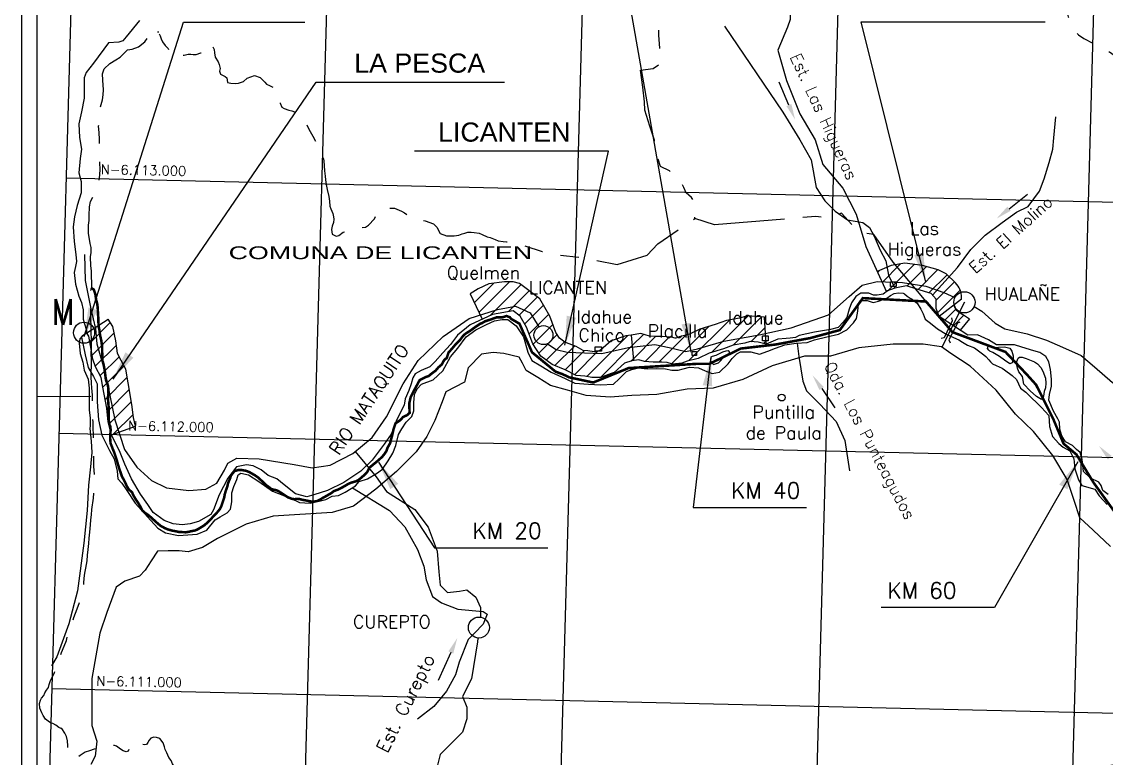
# Model space of a CAD drawing. Extents: x -178 to 82, y -263 to -69.
# Drawn here: x -177.9 to -103.2, y -153.4 to -102.6 of the extents above; entities that cross this region are included whole.
import ezdxf
from ezdxf.enums import TextEntityAlignment as Align

# ---------------------------------------------------------------- set-up
doc = ezdxf.new("R2010")
doc.units = 0
doc.linetypes.add('PHANTOM', pattern=[63.5, 31.75, -6.35, 6.35, -6.35, 6.35, -6.35])
doc.layers.get('0').update_dxf_attribs({"linetype": 'CONTINUOUS'})
for name, color, linetype in [('1', 1, 'CONTINUOUS'), ('2', 7, 'CONTINUOUS'), ('3', 3, 'CONTINUOUS'), ('4', 4, 'CONTINUOUS'), ('8', 8, 'CONTINUOUS'), ('CAMINOS', 10, 'CONTINUOUS'), ('CARTAS-IGM', 10, 'CONTINUOUS'), ('CIUDADES', 3, 'CONTINUOUS'), ('COMUNAS', 32, 'CONTINUOUS'), ('COORDENADAS', 1, 'CONTINUOUS'), ('PROVINCIAS', 32, 'CONTINUOUS'), ('RIO', 4, 'CONTINUOUS'), ('SECTOR_A', 1, 'CONTINUOUS'), ('SECTOR_B', 40, 'CONTINUOUS'), ('SECTOR_C', 90, 'CONTINUOUS')]:
    doc.layers.add(name, color=color, linetype=linetype)
doc.styles.add('1', font='ARIAL.TTF')
doc.styles.add('2', font='ARIAL.TTF')
doc.styles.add('ROMANS', font='romans.shx')
doc.dimstyles.get("Standard").update_dxf_attribs({"dimscale": 0, "dimtxt": 3, "dimasz": 2, "dimexe": 1.25, "dimexo": 0.625, "dimtad": 1, "dimdec": 4, "dimtxsty": '1', "dimcen": 2.5, "dimclrd": 2, "dimclre": 2, "dimazin": 3, "dimtfac": 1, "dimtdec": 4, "dimtmove": 0, "dimatfit": 3, "dimtolj": 1, "dimtzin": 0})
pattern_1 = [(45, (-103.6523, -113.5369), (-0.493914, 0.493914), [])]

# ---------------------------------------------------------------- blocks, each defined once
blk = doc.blocks.new('CARTA')
at = {"layer": '8'}
blk.add_line((124.929, 521.704), (-69.071, 521.704), dxfattribs=at)

msp = doc.modelspace()

# ---------------------------------------------------------------- hatches: boundary and pattern name
at = {"layer": 'SECTOR_A'}
h = msp.add_hatch(dxfattribs=at)
h.set_pattern_fill('ANSI31', color=256, scale=0.22, style=0)
h.set_pattern_definition(pattern_1)
h.paths.add_polyline_path([(-115.83, -119.432), (-117.039, -119.275), (-117.985, -119.432), (-118.954, -119.836), (-118.313, -121.242), (-118.233, -121.184), (-117.728, -120.987), (-116.916, -120.833), (-116.213, -121.053), (-115.225, -121.36), (-115.132, -121.471), (-113.995, -120.203), (-114.2, -120.01), (-114.752, -119.721)])
h.paths.add_polyline_path([(-115.132, -121.471), (-114.895, -121.755), (-114.873, -122.391), (-114.676, -122.94), (-113.132, -121.76), (-113.135, -121.706), (-113.138, -121.64), (-113.141, -121.562), (-113.144, -121.473), (-113.153, -121.376), (-113.174, -121.277), (-113.206, -121.175), (-113.25, -121.071), (-113.306, -120.964), (-113.374, -120.854), (-113.453, -120.742), (-113.543, -120.628), (-113.995, -120.203)])
h = msp.add_hatch(dxfattribs=at)
h.set_pattern_fill('ANSI31', color=256, scale=0.22, style=0)
h.set_pattern_definition(pattern_1)
h.paths.add_polyline_path([(-137.988, -125.27), (-138.305, -125.387), (-138.428, -125.387), (-138.862, -125.303), (-139.184, -125.282), (-139.684, -125.02), (-140.454, -124.708), (-140.811, -124.448), (-141.07, -124.044), (-141.486, -122.921), (-142.174, -121.719), (-143.581, -120.68), (-144, -120.567), (-144.609, -120.551), (-145.678, -120.699), (-146.418, -121.044), (-146.961, -121.389), (-146.15, -123.136), (-145.439, -122.806), (-144.014, -122.547), (-143.518, -122.914), (-143.086, -123.669), (-142.654, -124.834), (-142.115, -125.676), (-141.316, -126.258), (-140.425, -126.619), (-139.671, -127.015), (-139.086, -127.052), (-138.595, -127.147), (-137.991, -127.147), (-137.274, -126.883), (-137.067, -126.807), (-136.35, -126.166), (-135.841, -125.996), (-135.714, -125.977), (-135.885, -124.223), (-136.255, -124.28), (-137.252, -124.611)])
h = msp.add_hatch(dxfattribs=at)
h.set_pattern_fill('ANSI31', color=256, scale=0.22, style=0)
h.set_pattern_definition(pattern_1)
h.paths.add_polyline_path([(-114.676, -122.94), (-114.083, -123.335), (-113.239, -123.887), (-112.586, -123.107), (-112.926, -122.88), (-113.352, -122.625), (-113.522, -122.454), (-113.59, -122.298, -0.031259), (-113.626, -122.214), (-113.651, -122.157)])
at = {"layer": 'SECTOR_B'}
h = msp.add_hatch(dxfattribs=at)
h.set_pattern_fill('ANSI31', color=256, scale=0.22, style=0)
h.set_pattern_definition(pattern_1)
h.paths.add_polyline_path([(-130.096, -123.497), (-131.159, -123.824), (-131.871, -124.162), (-132.587, -124.341), (-132.833, -124.444), (-133.106, -124.362), (-133.74, -124.331), (-134.287, -124.331), (-134.635, -124.298), (-135.225, -124.121), (-135.885, -124.223), (-135.714, -125.977), (-135.35, -125.921), (-134.973, -126.034), (-134.369, -126.091), (-133.784, -126.091), (-133.407, -126.11), (-133.029, -126.223), (-132.388, -126.166), (-132.029, -126.015), (-131.275, -125.827), (-130.52, -125.469), (-129.539, -125.167), (-128.859, -124.922), (-128.048, -124.771), (-127.69, -124.677), (-127.142, -124.714), (-126.595, -124.846), (-126.712, -122.98), (-127.857, -122.901), (-128.433, -123.052), (-129.322, -123.218)])
at = {"layer": 'SECTOR_C'}
h = msp.add_hatch(dxfattribs=at)
h.set_pattern_fill('ANSI31', color=256, scale=0.22, style=0)
h.set_pattern_definition(pattern_1)
h.paths.add_polyline_path([(-171.168, -125.686), (-171.248, -125.461), (-171.377, -124.627), (-171.577, -123.64), (-171.897, -123.122), (-173.379, -124.073), (-173.239, -124.299), (-173.11, -124.935), (-172.962, -125.895), (-172.777, -126.412), (-172.371, -127.15), (-172.26, -127.814), (-172.002, -129.253), (-171.891, -130.212), (-171.67, -131.098), (-170.007, -130.494), (-170.156, -129.897), (-170.26, -128.996), (-170.526, -127.513), (-170.685, -126.564)])

# ---------------------------------------------------------------- linework, layer by layer
at = {"layer": '1', "color": 5}
msp.add_lwpolyline([(-169.731, -102.555), (-170.663, -103.672), (-170.896, -103.951), (-171.175, -104.044), (-171.874, -104.091), (-172.899, -105.487), (-173.411, -106.139), (-173.551, -106.512), (-173.551, -106.931), (-173.551, -107.908), (-173.737, -108.839), (-173.924, -109.677), (-173.877, -110.608), (-173.736, -111.426), (-173.832, -112.062), (-173.927, -113.048), (-173.768, -113.652), (-173.768, -114.415), (-174.023, -115.305), (-174.213, -116.068), (-174.309, -116.767), (-174.245, -117.785), (-174.118, -118.675), (-174.086, -119.152), (-174.15, -119.502), (-174.245, -119.915), (-174.15, -120.71), (-173.927, -121.536), (-173.736, -121.981), (-173.609, -122.49), (-173.609, -123.126), (-173.548, -123.373), (-173.394, -123.875), (-173.394, -124.048), (-173.471, -124.145), (-173.684, -124.299), (-173.858, -124.492), (-173.896, -124.782), (-173.838, -125.496), (-173.645, -126.095), (-173.548, -126.635), (-173.278, -127.272), (-173.201, -127.89), (-173.201, -128.642), (-173.201, -128.913), (-173.201, -129.395), (-173.143, -129.936), (-173.143, -130.476), (-173.162, -130.669), (-173.064, -131.531), (-173.019, -132.303), (-173.11, -133.302), (-173.246, -134.574), (-173.337, -136.3), (-173.564, -138.571), (-174.019, -141.841), (-174.61, -144.112), (-175.428, -146.383), (-175.792, -147.009)], dxfattribs=at)
at = {"layer": '2'}
for p, q in [((-125.025, -108.38), (-125.696, -106.811)), ((-109.867, -115.517), (-108.601, -114.509)), ((-122.767, -127.907), (-121.851, -129.226)), ((-148.304, -146.093), (-149.166, -148.026))]:
    msp.add_line(p, q, dxfattribs=at)
msp.add_circle((-125.518, -128.527), 0.237, dxfattribs=at)
for points in [[(-124.856, -108.308), (-125.193, -108.452), (-124.592, -109.391)], [(-109.753, -115.661), (-109.981, -115.374), (-110.727, -116.203)], [(-122.918, -128.012), (-122.617, -127.803), (-123.395, -127.004)], [(-103.069, -132.799), (-102.797, -132.553), (-103.672, -131.861)], [(-148.471, -146.018), (-148.137, -146.168), (-147.856, -145.089)]]:
    msp.add_solid(points, dxfattribs=at)
at = {"layer": '3'}
for points in [[(-113.823, -123.046), (-113.781, -123.235), (-114.326, -124.409), (-114.536, -124.451)], [(-113.247, -123.327), (-113.421, -123.41), (-114.012, -124.563), (-113.916, -124.754)]]:
    msp.add_lwpolyline(points, dxfattribs=at)
at = {"layer": '8', "color": 8}
msp.add_line((-176.785, -193.988), (-176.785, -75.628), dxfattribs=at)
at = {"layer": 'CAMINOS'}
msp.add_line((-112.937, -121.967), (-114.497, -125.062), dxfattribs=at)
for points in [[(-129.464, -102.949), (-125.454, -108.86), (-124.271, -110.765), (-123.482, -112.145), (-123.154, -114.05), (-122.562, -114.969), (-121.839, -115.692), (-120.984, -116.283), (-119.933, -116.48), (-119.472, -116.809), (-119.144, -117.4), (-118.749, -118.385), (-118.355, -119.108), (-118.158, -120.093), (-117.728, -120.987)], [(-173.523, -118.67), (-173.476, -120.473), (-173.096, -122.418), (-172.764, -123.794), (-172.669, -124.838), (-172.099, -126.83), (-171.434, -130.057), (-170.77, -132.097), (-169.915, -133.33), (-168.918, -134.232), (-167.873, -134.753), (-166.354, -134.943), (-165.167, -134.848), (-164.407, -134.421), (-163.885, -133.52), (-163.648, -133.045), (-163.031, -132.713), (-161.511, -132.761), (-159.09, -133.14), (-157.855, -133.378), (-156.621, -133.188), (-155.054, -132.381), (-153.725, -131.29), (-152.728, -129.867), (-151.588, -127.589), (-150.544, -125.976), (-148.834, -124.316), (-147.03, -123.082), (-145.084, -122.465), (-143.849, -122.228), (-142.852, -122.703), (-142.242, -123.656)], [(-141.643, -124.821), (-141.048, -125.217), (-140.288, -125.407), (-137.914, -125.502), (-136.063, -125.075), (-134.258, -124.885), (-133.261, -125.075), (-132.122, -125.36), (-131.315, -125.17), (-129.51, -124.648), (-127.077, -124.201), (-124.862, -123.726), (-122.299, -122.841), (-120.875, -121.576), (-119.989, -120.785), (-118.944, -120.532), (-117.204, -120.596), (-115.59, -120.848), (-114.356, -121.291), (-113.589, -121.634)], [(-112.269, -122.264), (-111.729, -122.588), (-110.811, -123.41), (-110.147, -123.789), (-108.627, -124.137), (-107.298, -124.58), (-106.191, -125.054), (-104.893, -125.624), (-103.975, -126.414), (-102.741, -127.489), (-101.887, -128.406), (-101.159, -129.766), (-100.078, -132.223), (-99.117, -134.422), (-97.776, -136.343), (-96.461, -138.238), (-94.665, -140.462), (-92.566, -142.307), (-90.745, -143.47), (-89.328, -143.874), (-88.14, -144.456), (-86.395, -145.947), (-85.375, -146.758)], [(-102.876, -138.799), (-104.068, -137.675), (-104.995, -136.815), (-105.392, -135.624), (-105.855, -134.169), (-106.848, -132.516), (-108.172, -130.862), (-109.429, -129.671), (-110.753, -128.018), (-112.54, -126.364), (-113.864, -125.504), (-114.526, -125.041), (-115.784, -124.843), (-117.836, -124.843), (-120.219, -125.108), (-122.169, -125.674), (-123.956, -125.674), (-126.173, -126.351), (-128.206, -127.275), (-130.239, -127.89), (-132.025, -127.952), (-134.12, -128.321), (-135.845, -128.383), (-137.323, -128.506), (-138.986, -128.383), (-140.28, -128.013), (-141.45, -127.705), (-142.313, -127.151), (-143.114, -126.659), (-143.36, -126.167), (-143.607, -125.736), (-144.654, -125.489), (-145.393, -125.428), (-146.194, -125.551), (-147.118, -126.474), (-147.364, -127.459), (-148.658, -128.136), (-148.904, -128.813), (-149.397, -130.106), (-149.952, -131.214), (-150.691, -132.261), (-152.046, -133.615), (-153.463, -134.846), (-155.003, -136.016), (-156.481, -136.447), (-160.547, -136.693), (-162.395, -137.247), (-164.366, -138.232), (-165.414, -138.847), (-166.396, -139.153), (-167.014, -139.08), (-167.778, -139.08), (-168.506, -139.116), (-168.943, -139.771), (-169.343, -140.425), (-169.743, -140.825), (-170.762, -141.189), (-171.344, -141.589), (-171.999, -143.334), (-172.472, -144.752), (-173.018, -147.879), (-173.018, -149.806), (-173.018, -151.115), (-172.69, -152.206), (-172.8, -153.224), (-173.091, -153.805)], [(-154.891, -132.247), (-153.44, -133.985), (-152.723, -135.009), (-150.776, -136.237), (-149.855, -137.465), (-149.24, -139.103), (-149.138, -140.536), (-149.035, -141.457), (-148.523, -141.969), (-147.704, -141.866), (-147.191, -141.764), (-146.577, -142.276), (-146.27, -142.992), (-146.27, -143.656)], [(-146.441, -145.093), (-146.474, -145.347), (-146.884, -147.905), (-147.499, -149.134), (-147.191, -149.85), (-147.191, -150.669), (-147.499, -151.59), (-149.035, -153.125), (-149.445, -154.763)]]:
    msp.add_lwpolyline(points, dxfattribs=at)
at = {"layer": 'CARTAS-IGM', "color": 2}
msp.add_line((-173.086, -128.457), (-176.785, -128.474), dxfattribs=at)
at = {"layer": 'CIUDADES'}
for points in [[(-118.026, -120.546), (-117.641, -120.546), (-117.641, -120.88), (-118.026, -120.88)], [(-126.846, -124.282), (-126.461, -124.282), (-126.461, -124.615), (-126.846, -124.615)], [(-138.365, -125.026), (-137.928, -125.026), (-137.928, -125.333), (-138.365, -125.333)], [(-131.695, -125.359), (-131.387, -125.359), (-131.387, -125.641), (-131.695, -125.641)]]:
    msp.add_lwpolyline(points, close=True, dxfattribs=at)
for centre, radius in [((-112.937, -121.967), 0.732), ((-173.557, -124.06), 0.726), ((-141.926, -124.23), 0.655), ((-146.371, -144.373), 0.724)]:
    msp.add_circle(centre, radius, dxfattribs=at)
at = {"layer": 'COMUNAS', "color": 36, "linetype": 'PHANTOM', "ltscale": 0.2, "flags": 128}
for points in [[(-115.582, -121.913), (-117.835, -119.195), (-119.184, -117.288), (-120.214, -117.153), (-121.398, -115.817), (-122.193, -116.154), (-123.18, -116.063), (-130.152, -116.639), (-131.504, -116.201), (-131.455, -115.247), (-131.732, -114.745), (-132.096, -114.42), (-132.262, -114.05), (-132.541, -113.503), (-133.246, -112.919), (-133.872, -112.605), (-134.109, -111.884), (-134.279, -110.802), (-134.592, -109.841), (-134.94, -108.725), (-134.967, -108.166), (-135.073, -107.148), (-135.245, -105.977), (-134.38, -105.871), (-133.727, -105.415), (-133.909, -104.453), (-133.981, -103.555), (-133.997, -102.909), (-134.195, -102.527), (-134.595, -101.852), (-133.884, -100.267), (-132.823, -100.072), (-131.579, -100.916), (-130.423, -101.912), (-129.326, -102.078), (-127.825, -102.066), (-126.956, -101.236), (-126.839, -100.752), (-126.093, -100.988), (-124.995, -99.981), (-125.176, -98.941), (-124.812, -97.777), (-124.391, -96.831), (-124.503, -95.223), (-124.054, -93.738), (-123.656, -91.331), (-123.656, -91.331), (-123.43, -91.315), (-122.662, -91.329), (-122.106, -91.421), (-121.655, -91.608), (-120.782, -91.937), (-120.207, -92.064), (-119.777, -92.238), (-119.262, -92.691), (-118.978, -93.345), (-118.906, -93.887), (-118.456, -94.316), (-117.891, -94.63), (-117.264, -94.836), (-116.72, -94.928), (-116.282, -94.948), (-115.828, -94.883), (-115.411, -94.903), (-114.917, -94.894), (-114.276, -94.605), (-113.976, -94.322), (-113.416, -93.886), (-113.066, -93.506), (-112.463, -93.305), (-111.899, -93.173), (-111.796, -93.149), (-111.351, -93.248), (-110.851, -93.778), (-110.593, -94.307), (-110.258, -94.643), (-109.657, -95.311), (-109.123, -95.832), (-108.463, -96.237), (-108.105, -96.761), (-107.852, -97.367), (-107.811, -97.876), (-107.635, -98.282), (-107.449, -98.94), (-107.204, -99.734), (-106.694, -100.495), (-106.043, -101.286), (-105.788, -102.301), (-105.571, -102.762), (-105.375, -103.234), (-105.084, -103.546), (-104.713, -103.805), (-104.082, -104.133), (-103.508, -104.502), (-102.947, -104.715), (-102.397, -105.106), (-101.966, -105.478), (-101.754, -106.061), (-101.474, -106.801), (-101.308, -107.207), (-100.953, -107.762), (-100.733, -108.422), (-100.57, -108.871), (-100.305, -109.467), (-99.9, -109.729), (-99.276, -110.166), (-98.916, -110.447), (-98.567, -110.695), (-98.405, -111.176), (-98.236, -111.736), (-97.989, -112.473), (-97.904, -112.974), (-97.86, -113.404), (-97.883, -113.821), (-97.924, -114.635), (-97.515, -114.775), (-96.684, -114.639), (-96.056, -114.184), (-95.284, -113.693), (-94.837, -113.329), (-94.292, -112.992), (-93.781, -112.664), (-93.246, -112.084), (-92.728, -111.636), (-92.383, -110.672), (-92.207, -110.262), (-92.105, -109.751), (-91.943, -108.954), (-91.832, -108.287), (-91.666, -107.415), (-91.842, -107.393), (-92.007, -107.415), (-92.248, -107.361), (-92.643, -107.174), (-93.147, -106.552), (-93.356, -106.442), (-93.532, -106.365), (-93.671, -106.373), (-93.824, -105.814), (-93.783, -105.023), (-93.406, -104.336), (-92.92, -103.842), (-92.479, -103.6), (-91.904, -103.087), (-91.451, -102.603), (-91.32, -102.003), (-90.828, -101.818), (-90.763, -101.402), (-90.442, -100.923), (-90.285, -100.435), (-90.088, -99.827), (-89.877, -99.342), (-89.768, -98.939), (-89.242, -98.734), (-88.618, -98.786), (-88.172, -99.071), (-87.72, -99.468), (-87.16, -99.472), (-86.582, -99.346), (-86.034, -98.722), (-85.431, -98.52), (-84.838, -98.746), (-84.787, -99.244), (-84.245, -99.381), (-83.685, -99.584), (-83.127, -100.073), (-82.918, -100.48), (-82.702, -100.985), (-82.562, -101.454), (-82.412, -101.946), (-82.322, -102.555), (-82.218, -103.089), (-81.836, -103.36), (-81.266, -103.575), (-80.831, -103.453), (-80.279, -103.193), (-79.722, -102.824), (-79.252, -102.428), (-78.743, -102.145), (-78.246, -101.651), (-77.941, -101.291), (-77.229, -100.895), (-76.516, -101.139), (-75.712, -101.717), (-75.318, -102.176), (-74.803, -102.212), (-74.403, -102.109), (-73.909, -101.881), (-73.014, -102.012), (-72.287, -102.065), (-72.183, -102.073), (-71.624, -101.891), (-71.091, -101.553), (-70.498, -101.14), (-70, -101.055), (-69.487, -101.333), (-68.902, -101.702), (-68.78, -101.779), (-69.64, -103.423), (-71.705, -105.697), (-73.224, -106.313), (-73.997, -108.369), (-74.75, -110.251), (-76.553, -113.903), (-75.905, -114.237), (-74.804, -113.208), (-73.444, -112.441), (-71.712, -113.817), (-70.818, -114.852), (-70.069, -115.436), (-68.978, -116.303), (-65.275, -118.035), (-63.573, -118.513), (-63.267, -119.979), (-61.781, -119.726), (-57.908, -120.721), (-60.414, -124.109), (-61.742, -125.039), (-63.26, -125.765), (-67.655, -125.257), (-69.198, -125.401), (-70.961, -125.46), (-72.835, -126.758), (-73.085, -127.042), (-73.747, -127.795), (-75.347, -127.831), (-78.368, -131.091), (-80.343, -133.562), (-79.597, -135.255), (-78.928, -136.548)], [(-173.016, -121.009), (-173.039, -119.792), (-173.099, -119.463), (-173.108, -118.838), (-173.068, -118.529), (-173.062, -118.201), (-173.132, -117.905), (-173.251, -117.214), (-173.247, -116.656), (-173.207, -116.324), (-173.206, -116.252), (-173.201, -115.985), (-173.176, -115.393), (-173.114, -115.03), (-172.88, -114.598), (-172.623, -114.155), (-172.561, -113.793), (-172.471, -113.209), (-172.443, -112.771), (-172.471, -112.408), (-172.485, -112.101), (-172.491, -111.739), (-172.495, -111.421), (-172.498, -111.156), (-172.499, -111.114), (-172.504, -110.762), (-172.521, -110.269), (-172.56, -109.831), (-172.487, -109.534), (-172.471, -109.115), (-172.456, -108.611), (-172.299, -108.017), (-172.249, -107.677), (-172.221, -107.323), (-172.262, -106.667), (-172.279, -106.238), (-172.185, -105.886), (-171.785, -105.518), (-171.382, -105.26), (-171.066, -105.069), (-170.85, -104.847), (-170.558, -104.582), (-170.24, -104.534), (-169.815, -104.362), (-169.381, -104.016), (-169.08, -103.617), (-168.865, -103.286), (-168.566, -103.436), (-168.447, -103.334), (-168.447, -103.334), (-168.319, -103.616), (-168.238, -103.823), (-168.146, -104.03), (-167.966, -104.266), (-167.775, -104.482), (-167.706, -104.691), (-167.513, -104.982), (-167.348, -105.011), (-167.032, -104.973), (-166.671, -104.944), (-166.398, -104.884), (-166.201, -104.88), (-166.036, -104.887), (-165.838, -104.895), (-165.512, -104.789), (-165.307, -104.631), (-165.18, -104.441), (-165.096, -104.254), (-165.01, -104.132), (-164.79, -104.171), (-164.607, -104.54), (-164.57, -104.77), (-164.531, -105.078), (-164.316, -105.39), (-164.247, -105.577), (-164.197, -105.871), (-164.227, -106.037), (-164.168, -106.255), (-163.847, -106.402), (-163.736, -106.511), (-163.674, -106.826), (-163.455, -106.876), (-163.135, -106.893), (-162.918, -106.878), (-162.591, -106.749), (-162.321, -106.526), (-161.821, -106.351), (-161.436, -106.474), (-161.11, -106.81), (-160.988, -106.95), (-160.799, -107.032), (-160.334, -107.266), (-160.187, -107.514), (-160.15, -107.724), (-160.115, -107.831), (-160.087, -108.139), (-160.052, -108.258), (-159.937, -108.53), (-159.77, -108.615), (-159.45, -108.74), (-159.242, -108.779), (-159.021, -108.852), (-158.798, -109.001), (-158.575, -109.217), (-158.273, -109.539), (-158.179, -109.867), (-157.986, -110.203), (-157.814, -110.528), (-157.61, -110.864), (-157.396, -111.202), (-157.29, -111.528), (-157.13, -111.876), (-157.047, -112.226), (-157.03, -112.556), (-157, -112.905), (-156.96, -113.266), (-156.933, -113.529), (-156.893, -113.857), (-156.81, -114.196), (-156.713, -114.687), (-156.651, -115.004), (-156.633, -115.334), (-156.575, -115.53), (-156.437, -115.857), (-156.377, -116.075), (-156.353, -116.229), (-156.392, -116.46), (-156.464, -116.725), (-156.524, -116.956), (-156.485, -117.263), (-156.208, -117.422), (-156.012, -117.373), (-155.71, -117.139), (-155.373, -117.021), (-155.167, -116.895), (-154.719, -116.832), (-154.489, -116.817), (-154.183, -116.789), (-153.966, -116.653), (-153.559, -116.217), (-153.475, -116.006), (-153.326, -115.796), (-153.113, -115.526), (-152.817, -115.488), (-152.5, -115.472), (-152.171, -115.487), (-151.707, -115.698), (-151.486, -115.802), (-151.208, -116.006), (-150.984, -116.231), (-150.061, -116.355), (-149.498, -116.552), (-149.274, -116.791), (-149.035, -117.236), (-148.604, -117.391), (-148.079, -117.393), (-147.751, -117.353), (-147.534, -117.25), (-147.338, -117.201), (-147.13, -117.142), (-146.912, -117.138), (-146.692, -117.166), (-146.363, -117.193), (-146.153, -117.298), (-145.81, -117.456), (-145.59, -117.505), (-145.258, -117.642), (-145.037, -117.737), (-144.696, -117.773), (-144.477, -117.803), (-144.191, -117.83), (-144.071, -117.827), (-143.995, -117.814), (-142.012, -118.462), (-140.826, -118.703), (-139.27, -118.876), (-136.847, -119.358), (-134.782, -118.729), (-134.042, -117.943), (-131.504, -116.201)], [(-93.017, -157.573), (-93.017, -157.573), (-93.288, -157.881), (-94.189, -157.484), (-95.482, -157.428), (-96.284, -156.998), (-97.121, -156.458), (-98.001, -155.851), (-99.389, -154.779), (-101.095, -153.587), (-103.36, -153.948), (-105.464, -155.192), (-107.31, -156.096), (-107.328, -157.904), (-108.02, -159.172), (-110.015, -162.005), (-120.515, -167.016), (-122.096, -166.405), (-122.87, -166.829), (-123.467, -169.407), (-125.619, -173.098), (-126.82, -174.895), (-126.505, -176.372), (-128.605, -176.783), (-130.52, -178.476), (-133.751, -181.332), (-137.733, -182.004), (-138.55, -182.524), (-139.853, -182.502), (-142.053, -184.198), (-143.471, -185.882), (-143.616, -186.191), (-144.106, -186.666), (-144.354, -186.973), (-144.412, -187.182), (-144.484, -187.403), (-144.587, -187.744), (-144.678, -188.086), (-144.729, -188.308), (-144.754, -188.638), (-144.759, -188.966), (-144.74, -189.328), (-144.755, -189.679), (-144.901, -190.033), (-145.093, -190.268), (-145.305, -190.612), (-145.577, -190.75), (-145.814, -190.887), (-146.044, -190.923), (-146.252, -190.917), (-146.516, -190.878), (-146.669, -190.926), (-146.787, -191.016), (-146.883, -191.139), (-147.087, -191.318), (-147.313, -191.51), (-147.564, -191.624), (-147.888, -191.862), (-148.233, -192.088), (-148.448, -192.301), (-148.576, -192.468), (-148.694, -192.602), (-149.026, -192.961), (-149.176, -193.085), (-149.425, -193.309), (-149.717, -193.424), (-149.902, -193.495), (-150.044, -193.496), (-150.167, -193.39), (-150.176, -192.984), (-150.106, -192.653), (-150.047, -192.323), (-150.121, -191.896), (-150.249, -191.559), (-150.398, -191.266), (-150.514, -190.939), (-150.511, -190.556), (-150.486, -190.181), (-150.557, -189.918), (-150.758, -189.736), (-150.97, -189.533), (-151.182, -189.329), (-151.286, -189.112), (-151.4, -188.926), (-151.482, -188.676), (-151.55, -188.568), (-151.684, -188.405), (-151.808, -188.244), (-151.91, -188.093), (-151.914, -187.907), (-151.813, -187.453), (-151.787, -187.125), (-151.824, -186.905), (-151.841, -186.599), (-151.955, -186.37), (-151.977, -185.9), (-151.951, -185.526), (-151.882, -185.173), (-151.801, -184.842), (-151.731, -184.511), (-151.703, -184.281), (-151.657, -183.895), (-151.608, -183.565), (-151.613, -183.335), (-151.73, -182.997), (-151.878, -182.758), (-152.037, -182.455), (-152.181, -182.348), (-152.251, -182.185), (-152.368, -181.78), (-152.352, -181.54), (-152.249, -181.197), (-152.168, -180.854), (-152.153, -180.526), (-152.193, -180.198), (-152.274, -179.991), (-152.324, -179.662), (-152.353, -179.333), (-152.368, -179.126), (-152.341, -178.83), (-152.281, -178.608), (-152.219, -178.388), (-152.237, -178.069), (-152.341, -177.775), (-152.507, -177.668), (-152.719, -177.497), (-152.908, -177.402), (-153.205, -177.342), (-153.402, -177.346), (-153.57, -177.175), (-153.587, -176.912), (-153.58, -176.682), (-153.518, -176.471), (-153.459, -176.152), (-153.451, -176.042), (-153.544, -175.736), (-153.603, -175.529), (-153.709, -175.224), (-153.723, -175.006), (-153.785, -174.699), (-153.865, -174.536), (-154.131, -174.399), (-154.331, -174.282), (-154.551, -174.21), (-154.772, -174.137), (-155.103, -174.024), (-155.269, -173.928), (-155.633, -173.804), (-155.808, -173.851), (-155.947, -173.964), (-156.218, -174.101), (-156.557, -174.207), (-156.775, -174.245), (-157.104, -174.206), (-157.424, -174.104), (-157.699, -174.022), (-157.924, -173.775), (-158.135, -173.591), (-158.237, -173.484), (-158.516, -173.204), (-158.737, -173.165), (-159.052, -173.249), (-159.304, -173.308), (-159.63, -173.358), (-159.96, -173.355), (-160.301, -173.273), (-160.654, -173.15), (-160.866, -172.988), (-161.066, -172.805), (-161.223, -172.634), (-161.447, -172.44), (-161.749, -172.151), (-161.97, -172.056), (-162.271, -171.755), (-162.483, -171.562), (-162.651, -171.389), (-162.916, -171.307), (-163.148, -171.191), (-163.337, -171.064), (-163.473, -170.869), (-163.597, -170.663), (-163.767, -170.446), (-163.859, -170.23), (-163.995, -169.991), (-164.142, -169.796), (-164.286, -169.689), (-164.38, -169.427), (-164.46, -169.221), (-164.531, -169.003), (-164.592, -168.675), (-164.716, -168.47), (-164.83, -168.286), (-165.009, -168.123), (-165.212, -167.831), (-165.282, -167.581), (-165.387, -167.286), (-165.502, -167.036), (-165.607, -166.742), (-165.71, -166.525), (-165.758, -166.338), (-165.939, -166.047), (-165.99, -165.707), (-166.042, -165.28), (-166.058, -165.049), (-165.859, -164.585), (-165.658, -164.241), (-165.553, -164.019), (-165.364, -163.577), (-165.273, -163.256), (-165.25, -162.784), (-165.254, -162.565), (-165.318, -162.104), (-165.336, -161.733), (-165.353, -161.502), (-165.38, -161.206), (-165.397, -160.877), (-165.391, -160.67), (-165.325, -160.162), (-165.264, -159.92), (-165.108, -159.544), (-165.025, -159.278), (-164.953, -159.046), (-164.925, -158.805), (-164.964, -158.52), (-165.014, -158.214), (-165.174, -157.922), (-165.434, -157.499), (-165.594, -157.172), (-165.709, -156.954), (-165.967, -156.653), (-166.093, -156.337), (-166.21, -156.01), (-166.295, -155.584), (-166.321, -155.353), (-166.359, -155.124), (-166.528, -154.908), (-166.753, -154.595), (-166.956, -154.379), (-167.112, -154.228), (-167.257, -154.057), (-167.461, -153.753), (-167.564, -153.536), (-167.722, -153.329), (-167.86, -153.003), (-167.963, -152.785), (-168.022, -152.59), (-168.104, -152.306), (-168.351, -152.014), (-168.56, -151.954), (-168.747, -151.935), (-168.965, -151.994), (-169.083, -152.128), (-169.156, -152.295), (-169.252, -152.428), (-169.427, -152.454), (-169.746, -152.405), (-169.934, -152.332), (-170.164, -152.315), (-170.391, -152.439), (-170.453, -152.639), (-170.472, -152.782), (-170.524, -152.893), (-170.656, -152.929), (-170.855, -152.855), (-171.043, -152.75), (-171.321, -152.546), (-171.453, -152.504), (-171.749, -152.5), (-171.912, -152.558), (-172.382, -152.657), (-172.611, -152.704), (-172.862, -152.754), (-173.177, -152.858), (-173.493, -152.963), (-173.817, -153.19), (-174.033, -153.348), (-174.362, -153.332), (-174.529, -153.226), (-174.635, -152.867), (-174.685, -152.527), (-174.693, -152.186), (-174.776, -151.87), (-174.89, -151.653), (-175.082, -151.338), (-175.128, -151.32), (-175.292, -151.256), (-175.492, -151.106), (-175.703, -150.989), (-175.879, -150.927), (-176.024, -150.82), (-176.214, -150.693), (-176.372, -150.421), (-176.475, -150.247), (-176.601, -149.92), (-176.629, -149.613), (-176.558, -149.381), (-176.495, -149.249), (-176.323, -149.048), (-176.251, -148.86), (-176.134, -148.682), (-176.005, -148.505), (-175.956, -148.294), (-175.883, -148.083), (-175.59, -147.471), (-175.509, -146.943), (-175.242, -146.501), (-175.116, -146.093), (-174.924, -145.662), (-174.776, -145.275), (-174.714, -144.956), (-174.535, -144.405), (-174.409, -144.074), (-174.261, -143.689), (-174.027, -143.081), (-173.795, -142.387), (-173.609, -141.65), (-173.568, -141.32), (-173.54, -140.979), (-173.501, -140.638), (-173.43, -140.287), (-173.338, -139.769), (-173.321, -139.384), (-173.282, -139), (-173.233, -138.572), (-173.205, -138.221), (-173.167, -137.803), (-173.12, -137.307), (-173.081, -136.944), (-173.052, -136.615), (-173.014, -136.231), (-172.915, -135.461), (-172.876, -135.033), (-172.873, -134.461), (-172.848, -133.835), (-172.889, -133.265), (-172.875, -132.772), (-172.883, -132.091), (-172.913, -131.587), (-172.909, -131.082), (-172.936, -130.666), (-172.943, -130.193), (-172.974, -129.525), (-172.967, -129.174), (-172.972, -128.801), (-172.967, -128.372), (-173.018, -127.856), (-173.055, -127.527), (-173.061, -127.112), (-173.067, -126.738), (-173.049, -126.387), (-173.054, -125.949), (-173.061, -125.476), (-173.043, -125.147), (-173.038, -124.794), (-173.042, -124.434), (-173.058, -124.105), (-173.066, -123.534), (-173.081, -123.204), (-173.097, -122.854), (-173.104, -122.359), (-173.121, -121.877), (-173.106, -121.395), (-173.078, -121.066), (-173.016, -121.009), (-173.016, -121.009)]]:
    msp.add_lwpolyline(points, dxfattribs=at)
at = {"layer": 'COORDENADAS', "color": 7}
for p, q in [((-173.748, -75.628), (-176.753, -183.781)), ((-156.142, -75.628), (-159.43, -193.988)), ((-138.535, -75.628), (-141.823, -193.988)), ((-120.928, -75.628), (-124.217, -193.988)), ((-103.321, -75.628), (-106.61, -193.988)), ((71.538, -119.118), (-174.798, -113.408)), ((71.05, -136.712), (-175.287, -131.001)), ((70.561, -154.305), (-175.776, -148.594))]:
    msp.add_line(p, q, dxfattribs=at)
at = {"layer": 'PROVINCIAS', "color": 36, "linetype": 'PHANTOM', "ltscale": 0.2, "const_width": 0.176, "flags": 128}
msp.add_lwpolyline([(-3.539, -193.988), (-3.674, -192.2), (-3.708, -190.644), (-4.195, -188.446), (-4.363, -186.344), (-4.957, -184.529), (-6.119, -182.952), (-7.808, -181.06), (-8.684, -179.575), (-9.879, -177.843), (-11.569, -175.864), (-12.102, -174.893), (-13.853, -173.375), (-15.254, -172.136), (-16.128, -170.996), (-18.778, -167.763), (-19.272, -166.202), (-19.986, -164.344), (-20.941, -162.522), (-21.915, -160.986), (-23.246, -160.164), (-23.806, -159.841), (-25.284, -160.082), (-26.617, -158.989), (-27.201, -158.631), (-28.03, -157.488), (-29.857, -156.157), (-33.013, -154.353), (-33.735, -152.979), (-35.923, -151.848), (-37.172, -151.793), (-39.013, -151.557), (-40.099, -152.663), (-42.319, -153.263), (-43.736, -154.262), (-44.542, -156.372), (-46.45, -160.674), (-47.679, -161.846), (-49.061, -162.975), (-49.744, -164.275), (-51.452, -165.603), (-52.62, -166.119), (-53.863, -166.94), (-55.506, -167.508), (-55.506, -167.508), (-55.346, -167.185), (-55.327, -166.841), (-55.295, -166.601), (-55.378, -166.616), (-55.595, -166.672), (-55.838, -166.733), (-56.037, -166.712), (-56.295, -166.64), (-56.46, -166.501), (-56.643, -166.302), (-56.793, -166.124), (-56.919, -166.098), (-57.112, -166.194), (-57.499, -166.332), (-57.865, -166.314), (-58.145, -166.328), (-58.616, -166.381), (-58.945, -166.556), (-59.121, -166.801), (-59.338, -167.096), (-59.612, -167.158), (-59.989, -167.049), (-60.37, -167.103), (-60.492, -167.276), (-60.495, -167.591), (-60.683, -167.711), (-60.869, -167.647), (-61.082, -167.579), (-61.342, -167.67), (-61.546, -167.791), (-61.881, -167.835), (-62.001, -167.808), (-62.177, -167.861), (-62.369, -168.004), (-62.428, -168.17), (-62.441, -168.526), (-62.43, -168.759), (-62.439, -168.967), (-62.513, -169.136), (-62.667, -169.25), (-62.827, -169.264), (-63.174, -169.313), (-63.438, -169.465), (-63.653, -169.798), (-63.896, -170.149), (-64.089, -170.347), (-64.478, -170.466), (-64.71, -170.51), (-65.022, -170.489), (-65.235, -170.569), (-65.275, -170.821), (-65.215, -170.971), (-65.139, -171.142), (-65.134, -171.279), (-65.239, -171.501), (-65.399, -171.555), (-65.655, -171.512), (-65.999, -171.426), (-66.224, -171.436), (-66.545, -171.609), (-66.568, -171.768), (-66.485, -171.899), (-66.22, -171.977), (-66.133, -172.084), (-66.229, -172.32), (-66.395, -172.321), (-66.673, -172.293), (-66.901, -172.212), (-67.097, -172.021), (-67.257, -171.904), (-67.456, -171.862), (-67.529, -171.989), (-67.549, -172.111), (-67.845, -171.989), (-68.902, -171.428), (-69.512, -171.131), (-70.302, -170.722), (-70.512, -170.596), (-71.783, -169.746), (-72.136, -169.521), (-72.488, -169.315), (-72.697, -169.174), (-72.982, -169.033), (-73.103, -169.023), (-73.433, -168.971), (-73.74, -168.905), (-74.118, -168.843), (-74.004, -169.241), (-74.477, -168.106), (-79.541, -167.36), (-84.188, -170.008), (-85.559, -168.092), (-90.752, -164.981), (-91.422, -163.059), (-91.675, -160.014), (-93.017, -157.573), (-92.605, -156.943), (-91.696, -155.663), (-92.248, -153.357), (-93.409, -150.331), (-95.54, -146.231), (-96.312, -145.547), (-97.322, -144.889), (-98.163, -142.847), (-99.575, -140.061), (-100.194, -137.86), (-102.466, -136.587), (-104.049, -134.386), (-105.219, -132.46), (-106.114, -131.704), (-106.802, -130.053), (-107.421, -128.815), (-108.007, -127.646), (-108.626, -126.958), (-110.114, -125.384), (-113.76, -124.024), (-115.582, -121.913), (-119.933, -121.678), (-121.516, -123.879), (-123.547, -124.429), (-125.956, -124.877), (-128.331, -125.152), (-130.503, -126.209), (-131.42, -126.209), (-136.068, -126.5), (-138.499, -127.493), (-140.135, -127.141), (-140.624, -126.912), (-141.086, -126.749), (-142.713, -125.411), (-143.575, -123.442), (-144.151, -123.107), (-144.24, -122.998), (-144.464, -122.913), (-144.753, -122.998), (-144.977, -122.998), (-145.138, -122.998), (-145.49, -123.126), (-145.949, -123.276), (-146.078, -123.351), (-146.174, -123.415), (-146.249, -123.425), (-146.665, -123.703), (-146.954, -123.916), (-147.295, -124.13), (-147.477, -124.301), (-147.701, -124.6), (-147.968, -124.856), (-148.225, -125.165), (-148.46, -125.422), (-148.577, -125.785), (-148.599, -125.827), (-148.652, -125.849), (-148.76, -125.945), (-148.932, -126.255), (-149.173, -126.461), (-149.345, -126.668), (-149.62, -126.874), (-149.827, -127.046), (-150.033, -127.115), (-150.446, -127.321), (-150.894, -128.147), (-151.066, -128.49), (-151.169, -128.938), (-151.142, -129.589), (-151.326, -129.746), (-151.597, -129.872), (-151.768, -130.073), (-151.951, -130.197), (-152.114, -130.301), (-152.187, -130.533), (-152.258, -130.742), (-152.328, -131.072), (-152.358, -131.193), (-152.431, -131.447), (-152.481, -131.669), (-152.661, -131.98), (-152.733, -132.2), (-152.86, -132.399), (-153.021, -132.6), (-153.225, -132.79), (-153.462, -132.993), (-153.904, -133.353), (-154.051, -133.641), (-154.255, -133.864), (-154.417, -134), (-154.621, -134.18), (-154.816, -134.294), (-155.154, -134.388), (-155.35, -134.469), (-155.675, -134.662), (-156.065, -134.866), (-156.359, -134.973), (-156.541, -135.117), (-157.126, -135.448), (-157.332, -135.573), (-157.517, -135.664), (-157.812, -135.703), (-158.01, -135.674), (-158.186, -135.634), (-158.515, -135.575), (-158.703, -135.523), (-158.911, -135.505), (-159.076, -135.531), (-159.251, -135.502), (-159.505, -135.409), (-159.66, -135.313), (-159.839, -135.195), (-160.016, -135.078), (-160.216, -134.95), (-160.371, -134.898), (-160.536, -134.868), (-160.679, -134.816), (-160.846, -134.688), (-160.978, -134.591), (-160.991, -134.581), (-161.56, -134.045), (-161.827, -133.863), (-162.182, -133.662), (-162.392, -133.578), (-162.711, -133.519), (-162.908, -133.511), (-163.201, -133.594), (-163.33, -133.761), (-163.448, -133.896), (-163.488, -134.06), (-163.561, -134.238), (-163.635, -134.394), (-163.695, -134.659), (-163.819, -135.012), (-163.871, -135.199), (-163.91, -135.43), (-164.013, -135.739), (-164.096, -135.982), (-164.212, -136.216), (-164.361, -136.404), (-164.641, -136.696), (-164.823, -136.898), (-164.984, -137.065), (-165.155, -137.223), (-165.263, -137.314), (-165.414, -137.414), (-165.75, -137.617), (-165.924, -137.688), (-166.176, -137.737), (-166.328, -137.772), (-166.546, -137.81), (-167.04, -137.786), (-167.26, -137.736), (-167.481, -137.698), (-167.811, -137.604), (-167.999, -137.522), (-168.275, -137.373), (-168.476, -137.213), (-168.643, -137.062), (-168.788, -136.933), (-169.023, -136.719), (-169.201, -136.579), (-169.346, -136.483), (-169.535, -136.323), (-169.637, -136.126), (-169.751, -135.921), (-169.864, -135.736), (-169.989, -135.563), (-170.171, -135.248), (-170.251, -135.064), (-170.475, -134.86), (-170.61, -134.644), (-170.771, -134.284), (-170.952, -133.959), (-171.151, -133.37), (-171.221, -133.14), (-171.316, -132.813), (-171.409, -132.531), (-171.478, -132.323), (-171.594, -132.04), (-171.652, -131.888), (-171.733, -131.679), (-171.748, -131.494), (-171.762, -131.331), (-171.755, -131.131), (-171.737, -130.923), (-171.73, -130.725), (-171.745, -130.517), (-171.814, -130.398), (-171.852, -130.125), (-171.856, -129.904), (-171.863, -129.587), (-171.858, -129.302), (-171.888, -128.908), (-171.917, -128.544), (-171.879, -128.248), (-171.883, -128.083), (-171.885, -127.918), (-171.911, -127.733), (-171.971, -127.514), (-172.039, -127.373), (-172.076, -127.189), (-172.089, -127.023), (-172.116, -126.825), (-172.142, -126.618), (-172.178, -126.432), (-172.251, -126.106), (-172.285, -126.018), (-172.3, -125.821), (-172.307, -125.492), (-172.311, -125.283), (-172.317, -125.008), (-172.343, -124.822), (-172.369, -124.603), (-172.441, -124.297), (-172.478, -124.078), (-172.504, -123.86), (-172.553, -123.641), (-172.567, -123.455), (-172.572, -123.236), (-172.576, -123.049), (-172.604, -122.731), (-172.608, -122.5), (-172.623, -122.304), (-172.65, -122.084), (-172.674, -121.976), (-172.721, -121.822), (-172.745, -121.67), (-172.772, -121.451), (-172.831, -121.255), (-172.889, -121.091), (-173.016, -121.009), (-173.016, -121.009), (-173.078, -121.066)], dxfattribs=at)
at = {"layer": 'RIO'}
for points in [[(-125.191, -100.255), (-124.928, -100.715), (-124.928, -101.7), (-124.928, -102.489), (-125.126, -103.014), (-125.783, -104.591), (-125.191, -106.693), (-124.271, -108.992), (-123.219, -110.765), (-122.693, -112.473), (-121.313, -114.115), (-120.393, -115.889), (-119.735, -118.122), (-118.313, -121.242)], [(-115.132, -121.471), (-113.425, -119.567), (-112.504, -118.319), (-111.518, -117.334), (-110.335, -116.48), (-109.349, -115.758), (-108.56, -115.363), (-107.772, -114.312), (-107.443, -113.458), (-107.114, -112.342), (-106.851, -111.422), (-106.786, -110.634), (-106.654, -109.189)], [(-103.035, -135.216), (-103.416, -134.939), (-103.52, -134.592), (-103.693, -134.35), (-104.248, -134.073), (-104.733, -133.623), (-104.837, -132.792), (-104.976, -132.307), (-105.218, -132.099), (-105.495, -131.822), (-105.981, -131.58), (-106.223, -131.164), (-106.362, -130.714), (-106.397, -130.229), (-106.501, -129.987), (-106.812, -129.467), (-107.124, -128.705), (-107.09, -128.324), (-106.951, -127.735), (-106.951, -127.251), (-107.02, -126.593), (-107.124, -126.073), (-107.332, -125.692), (-107.748, -125.415), (-108.164, -125.311), (-108.996, -125.069), (-109.481, -124.896), (-110.07, -124.896), (-110.729, -124.896), (-111.283, -124.549), (-112.046, -124.203), (-112.704, -124.238), (-114.083, -123.335), (-114.676, -122.94), (-114.873, -122.391), (-114.895, -121.755), (-115.225, -121.36), (-116.213, -121.053), (-116.916, -120.833), (-117.728, -120.987), (-118.233, -121.184), (-118.541, -121.404), (-118.958, -121.47), (-119.199, -121.47), (-119.529, -121.338), (-119.792, -121.338), (-120.078, -121.338), (-120.407, -121.557), (-120.715, -121.996), (-120.868, -122.435), (-121.044, -123.006), (-121.286, -123.335), (-121.637, -123.708), (-122.164, -123.84), (-123.262, -124.015), (-124.316, -124.257), (-124.58, -124.388), (-124.931, -124.432), (-125.217, -124.454), (-125.788, -124.498), (-126.595, -124.846), (-127.142, -124.714), (-127.69, -124.677), (-128.048, -124.771), (-128.859, -124.922), (-129.539, -125.167), (-130.52, -125.469), (-131.275, -125.827), (-132.029, -126.015), (-132.388, -126.166), (-133.029, -126.223), (-133.407, -126.11), (-133.784, -126.091), (-134.369, -126.091), (-134.973, -126.034), (-135.35, -125.921), (-135.841, -125.996), (-136.35, -126.166), (-137.067, -126.807), (-137.274, -126.883), (-137.991, -127.147), (-138.595, -127.147), (-139.086, -127.052), (-139.671, -127.015), (-140.425, -126.619), (-141.316, -126.258), (-142.115, -125.676), (-142.654, -124.834), (-143.086, -123.669), (-143.518, -122.914), (-144.014, -122.547), (-145.439, -122.806), (-146.972, -123.518), (-147.836, -124.23), (-148.332, -124.877), (-148.85, -125.438), (-149.39, -126.042), (-149.757, -126.409), (-150.34, -126.668), (-150.75, -126.905), (-150.923, -127.164), (-151.031, -127.574), (-151.204, -128.049), (-151.441, -128.61), (-151.528, -129.063), (-151.808, -129.623), (-152.067, -130.163), (-152.197, -130.573), (-152.413, -131.047), (-152.888, -131.738), (-153.722, -132.832), (-154.498, -133.607), (-155.679, -134.382), (-156.787, -134.936), (-157.747, -135.231), (-158.228, -135.379), (-159.003, -135.157), (-159.779, -134.53), (-160.296, -134.124), (-160.886, -133.903), (-161.366, -133.497), (-161.92, -133.238), (-162.364, -133.165), (-163.065, -133.312), (-163.656, -134.087), (-164.247, -135.231), (-164.653, -136.264), (-164.838, -136.596), (-165.687, -137.076), (-166.241, -137.224), (-166.795, -137.298), (-167.423, -137.224), (-168.051, -137.002), (-168.789, -136.449), (-169.158, -135.895), (-169.675, -135.194), (-170.303, -134.124), (-170.746, -133.128), (-171.079, -132.316), (-171.67, -131.098), (-171.891, -130.212), (-172.002, -129.253), (-172.26, -127.814), (-172.371, -127.15), (-172.777, -126.412), (-172.962, -125.895), (-173.11, -124.935), (-173.239, -124.299), (-173.394, -124.048)], [(-173.738, -124.36), (-173.489, -125.58), (-173.268, -126.466), (-172.913, -127.086), (-172.647, -127.573), (-172.647, -128.813), (-172.559, -130.053), (-172.337, -131.115), (-171.805, -132.178), (-171.495, -132.754), (-171.274, -133.595), (-171.229, -134.127), (-170.963, -134.437), (-170.609, -134.924), (-170.033, -135.809), (-168.969, -137.005), (-168.482, -137.536), (-167.95, -137.846), (-167.064, -138.023), (-165.779, -137.935), (-165.114, -137.669), (-164.538, -136.961), (-164.183, -136.739), (-163.696, -136.474), (-163.474, -136.208), (-163.386, -135.721), (-163.386, -135.101), (-163.253, -134.658), (-163.031, -134.171), (-162.942, -133.861), (-162.765, -133.728), (-162.233, -133.861), (-161.524, -134.304), (-160.594, -134.968), (-159.353, -135.455), (-158.733, -135.765), (-157.979, -135.809), (-157.359, -135.676), (-156.916, -135.544), (-156.473, -135.322), (-156.029, -135.278), (-155.586, -135.057), (-154.877, -134.614), (-154.611, -134.304), (-154.035, -134.127), (-153.415, -133.772), (-153.016, -133.462), (-152.617, -132.887), (-152.307, -132.355), (-152.085, -131.824), (-151.908, -131.071), (-151.687, -130.673), (-151.376, -130.23), (-150.978, -129.831), (-150.845, -129.433), (-150.845, -128.901), (-150.8, -128.326), (-150.623, -127.927), (-150.313, -127.617), (-149.515, -127.307), (-148.85, -126.687), (-148.319, -125.713), (-147.831, -125.137), (-147.255, -124.34), (-146.59, -123.853), (-145.837, -123.499), (-145.305, -123.233), (-144.774, -123.145), (-144.375, -123.145), (-143.799, -123.587), (-143.311, -124.34), (-143.001, -125.403), (-142.735, -125.979), (-142.115, -126.333), (-141.406, -126.776), (-140.431, -127.219), (-139.766, -127.529), (-138.835, -127.617), (-137.993, -127.661), (-137.107, -127.617), (-136.718, -127.244), (-136.201, -126.727), (-135.848, -126.586), (-135.378, -126.492), (-134.791, -126.539), (-134.132, -126.516), (-133.521, -126.539), (-133.075, -126.633), (-132.651, -126.633), (-132.299, -126.539), (-131.876, -126.445), (-131.241, -126.492), (-130.794, -126.68), (-130.301, -126.868), (-129.807, -126.774), (-129.196, -126.21), (-128.937, -125.834), (-128.608, -125.506), (-128.35, -125.388), (-127.644, -125.388), (-127.057, -125.529), (-126.469, -125.341), (-125.952, -125.13), (-125.294, -124.895), (-124.518, -124.777), (-123.766, -124.73), (-123.272, -124.543), (-122.402, -124.355), (-121.603, -124.167), (-121.039, -123.861), (-120.569, -123.392), (-120.381, -123.086), (-120.287, -122.569), (-120.24, -122.053), (-120.098, -121.841), (-119.628, -121.841), (-119.229, -121.982), (-118.844, -121.89), (-118.29, -121.677), (-118.021, -121.492), (-117.779, -121.35), (-117.481, -121.322), (-117.168, -121.336), (-117.055, -121.393), (-116.87, -121.535), (-116.685, -121.677), (-116.543, -121.762), (-116.373, -121.89), (-116.188, -122.032), (-115.933, -122.443), (-115.776, -122.77), (-115.649, -123.124), (-115.279, -123.394), (-114.782, -123.792), (-114.143, -124.189), (-113.689, -124.402), (-113.333, -124.544), (-113.064, -124.714), (-112.723, -124.913), (-112.254, -125.111), (-111.601, -125.58), (-111.473, -125.693), (-111.26, -125.92), (-111.132, -126.077), (-111.004, -126.204), (-110.763, -126.332), (-110.351, -126.502), (-110.18, -126.63), (-109.655, -127.013), (-109.342, -127.283), (-109.087, -127.879), (-108.717, -128.163), (-108.305, -128.575), (-107.972, -128.873), (-107.631, -129.213), (-107.12, -129.767), (-107.077, -130.533), (-106.864, -131.214), (-106.438, -131.683), (-106.139, -131.938), (-105.671, -132.194), (-105.415, -132.747), (-105.33, -133.429), (-105.074, -134.195), (-104.861, -134.578), (-103.966, -134.834), (-103.668, -135.302), (-103.114, -135.898)], [(-124.467, -124.774), (-124.335, -125.702), (-124.072, -127.41), (-123.809, -128.067), (-122.889, -128.987), (-121.771, -130.169), (-121.18, -131.483), (-120.851, -133.585)], [(-155.075, -134.737), (-152.523, -136.307), (-151.477, -137.439), (-150.606, -139.006), (-150.17, -140.138), (-149.996, -141.096), (-149.56, -142.228), (-148.95, -142.664), (-147.817, -143.099), (-146.074, -143.273), (-145.813, -143.447), (-146.074, -144.144), (-146.684, -144.753), (-147.12, -145.189), (-147.73, -146.756), (-147.991, -147.627), (-148.601, -148.759), (-149.473, -149.804), (-150.606, -150.675)]]:
    msp.add_lwpolyline(points, dxfattribs=at)
for points in [[(-129.361, -125.337), (-129.597, -125.4), (-129.826, -125.509), (-130.062, -125.63), (-130.314, -125.704), (-130.389, -125.75), (-130.406, -125.848), (-130.412, -125.968), (-130.372, -126.095), (-130.211, -126.244), (-129.872, -126.135), (-129.717, -125.98), (-129.597, -125.836), (-129.487, -125.733), (-129.315, -125.676), (-129.189, -125.601), (-129.12, -125.452), (-129.12, -125.371), (-129.212, -125.314)], [(-111.296, -124.993), (-111.105, -124.993), (-110.837, -125.089), (-110.588, -125.051), (-110.186, -125.032), (-109.822, -125.127), (-109.669, -125.338), (-109.573, -125.663), (-109.573, -125.912), (-109.65, -126.141), (-109.803, -126.198), (-110.186, -125.95), (-110.531, -125.701), (-110.971, -125.414), (-111.181, -125.338), (-111.258, -125.261), (-111.354, -125.146)], [(-108.962, -125.736), (-108.69, -125.842), (-108.118, -126.068), (-107.906, -126.201), (-107.68, -126.453), (-107.547, -126.705), (-107.367, -127.19), (-107.341, -127.529), (-107.367, -127.861), (-107.44, -128.12), (-107.494, -128.439), (-107.62, -128.658), (-107.972, -128.466), (-108.417, -128.067), (-108.856, -127.609), (-108.949, -127.084), (-109.202, -126.765), (-109.288, -126.506), (-109.341, -126.267), (-109.321, -126.041), (-109.248, -125.809), (-109.142, -125.742)]]:
    msp.add_lwpolyline(points, close=True, dxfattribs=at)
at = {"layer": 'SECTOR_A'}
for p, q in [((-113.132, -121.76), (-114.676, -122.94)), ((-135.885, -124.223), (-135.714, -125.977))]:
    msp.add_line(p, q, dxfattribs=at)
for points in [[(-113.543, -120.628), (-114.2, -120.01), (-114.752, -119.721), (-115.83, -119.432), (-117.039, -119.275), (-117.985, -119.432), (-118.954, -119.836)], [(-143.581, -120.68), (-144, -120.567), (-144.609, -120.551), (-145.678, -120.699), (-146.418, -121.044), (-146.961, -121.389), (-146.15, -123.136)], [(-135.885, -124.223), (-136.255, -124.28), (-137.252, -124.611), (-137.988, -125.27), (-138.305, -125.387), (-138.428, -125.387), (-138.862, -125.303), (-139.184, -125.282), (-139.684, -125.02), (-140.454, -124.708), (-140.811, -124.448), (-141.07, -124.044), (-141.486, -122.921), (-142.174, -121.719), (-143.581, -120.68)], [(-113.132, -121.76), (-113.135, -121.706), (-113.138, -121.64), (-113.141, -121.562), (-113.144, -121.473), (-113.153, -121.376), (-113.174, -121.277), (-113.206, -121.175), (-113.25, -121.071), (-113.306, -120.964), (-113.374, -120.854), (-113.453, -120.742), (-113.543, -120.628)], [(-113.651, -122.157), (-113.522, -122.454), (-113.352, -122.625), (-112.926, -122.88), (-112.586, -123.107), (-113.239, -123.887)]]:
    msp.add_lwpolyline(points, dxfattribs=at)
at = {"layer": 'SECTOR_B'}
for points in [[(-126.712, -122.98), (-127.857, -122.901), (-128.433, -123.052), (-129.322, -123.218), (-130.096, -123.497), (-131.159, -123.824), (-131.871, -124.162), (-132.587, -124.341), (-132.817, -124.437), (-132.847, -124.44), (-133.106, -124.362), (-133.74, -124.331), (-134.287, -124.331), (-134.635, -124.298), (-135.225, -124.121), (-135.885, -124.223)], [(-126.595, -124.846), (-126.712, -122.98)]]:
    msp.add_lwpolyline(points, dxfattribs=at)
at = {"layer": 'SECTOR_C'}
for points in [[(-173.379, -124.073), (-171.897, -123.122)], [(-170.007, -130.494), (-170.156, -129.897), (-170.26, -128.996), (-170.526, -127.513), (-170.685, -126.564), (-171.168, -125.686), (-171.248, -125.461), (-171.377, -124.627), (-171.577, -123.64), (-171.897, -123.122)], [(-171.67, -131.098), (-170.007, -130.494)]]:
    msp.add_lwpolyline(points, dxfattribs=at)

# ---------------------------------------------------------------- block references
at = {"rotation": 270}
msp.add_blockref('CARTA', (-699.557, -138.538), dxfattribs=at)

# ---------------------------------------------------------------- texts
at = {"layer": '2', "style": 'ROMANS'}
for s, height, rotation, p in [('Est. Las Higueras', 0.792, 294.83886, (-124.962, -105.051)), ('Est. El Molino', 0.792, 42.08782, (-112.174, -120.027)), ('RIO MATAQUITO', 0.88, 56.3042, (-156.01, -132.556)), ('Qda. Los Punteagudos', 0.792, 297.83586, (-122.628, -126.329)), ('Est. Curepto', 0.88, 63.1796, (-152.686, -153.065))]:
    msp.add_text(s, height=height, rotation=rotation, dxfattribs=at).set_placement(p)
for s, p in [('Las', (-115.69, -117.324)), ('Higueras', (-115.69, -118.748)), ('Puntilla', (-125.387, -129.972)), ('de Paula', (-125.387, -131.397))]:
    msp.add_text(s, height=0.88, dxfattribs=at).set_placement(p, align=Align.CENTER)
at = {"layer": '2', "style": '2', "width": 1.5}
msp.add_text('COMUNA DE LICANTEN', height=0.88, dxfattribs=at).set_placement((-153.154, -118.992), align=Align.CENTER)
at = {"layer": '2', "style": 'ROMANS'}
for s, p in [('Quelmen', (-148.586, -120.369)), ('LICANTEN', (-142.95, -121.394)), ('HUALAÑE', (-111.552, -121.825)), ('Idahue', (-139.671, -123.401)), ('Idahue', (-129.234, -123.467)), ('Chico', (-139.522, -124.666)), ('Placilla', (-134.756, -124.387)), ('CUREPTO', (-155.044, -144.417))]:
    msp.add_text(s, height=0.88, dxfattribs=at).set_placement(p)
at = {"layer": '2', "char_height": 1.32, "style": '1'}
for s, insert, attachment_point in [('LA PESCA', (-154.956, -105.497), 4), ('\\A1;LICANTEN', (-140.065, -110.248), 6)]:
    msp.add_mtext(s, dxfattribs=dict(at, insert=insert, attachment_point=attachment_point))
at = {"layer": '2', "color": 2, "char_height": 1.1, "style": 'ROMANS'}
for s, insert, attachment_point in [('\\A1;KM 40', (-128.998, -134.934), 4), ('\\A1;KM 20', (-146.81, -137.703), 4), ('\\A1;KM 60', (-113.484, -141.818), 6)]:
    msp.add_mtext(s, dxfattribs=dict(at, insert=insert, attachment_point=attachment_point))
at = {"layer": '4', "color": 9, "style": 'ROMANS', "width": 0.85}
msp.add_text('M', height=1.76, dxfattribs=at).set_placement((-175.781, -123.508))
at = {"layer": 'COORDENADAS', "color": 7, "style": 'ROMANS'}
for s, p in [('N-6.113.000', (-172.411, -113.141)), ('N-6.112.000', (-170.522, -130.797)), ('N-6.111.000', (-172.714, -148.379))]:
    msp.add_text(s, height=0.66, rotation=358.91532, dxfattribs=at).set_placement(p)

# ---------------------------------------------------------------- leaders
at = {"layer": '2', "color": 2, "annotation_type": 0, "has_hookline": 1}
for points, hookline_direction, text_width in [([(-131.75, -125.402), (-137.941, -90.138), (-135.941, -90.138)], 0, 10.242), ([(-173.541, -124.325), (-166.703, -102.675), (-164.703, -102.675)], 0, 5.71), ([(-115.599, -120.569), (-120.055, -102.639), (-118.055, -102.639)], 0, 10.045), ([(-171.565, -127.251), (-157.581, -106.804), (-155.581, -106.804)], 0, 10.339), ([(-140.443, -124.915), (-137.44, -111.556), (-139.44, -111.556)], 1, 10.745), ([(-130.398, -125.731), (-131.623, -136.109), (-129.623, -136.109)], 0, 5.186), ([(-153.295, -132.981), (-149.435, -138.878), (-147.435, -138.878)], 0, 5.186), ([(-105.139, -132.948), (-110.859, -142.993), (-112.859, -142.993)], 1, 5.186)]:
    msp.add_leader(points, dimstyle='STANDARD', override={"dimscale": 1}, dxfattribs=dict(at, hookline_direction=hookline_direction, text_width=text_width))

doc.saveas('drawing.dxf')
